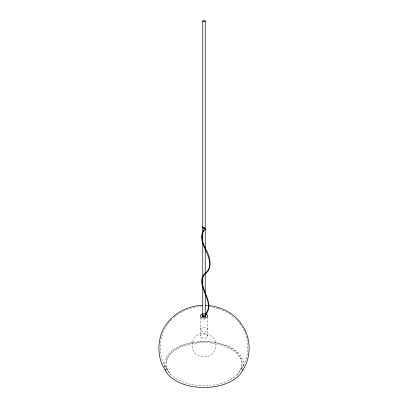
<?xml version="1.0" encoding="UTF-8"?>
<svg xmlns="http://www.w3.org/2000/svg" width="408" height="408" viewBox="0 0 408 408"><rect width="100%" height="100%" fill="white"/><g stroke="black" fill="none" stroke-linecap="round" stroke-linejoin="round"><path stroke-width="0.31" stroke-dasharray="2.04 1.53" d="M169.616 321.81C158.355 334.84 156.891 355.71 167.27 369.628L165.969 363.946L167.285 358.474L167.127 358.841L170.794 353.639L176.888 349.054C193.555 340.471 214.445 340.471 231.112 349.054L237.206 353.639L240.873 358.841L240.715 358.474L242.031 363.946L240.73 369.628C252.042 354.501 249.171 331.413 235.482 318.663M237.007 374.748L243.556 365.599M170.325 320.826L172.518 318.663M173.834 317.368L179.367 313.201M179.877 312.931L182.417 311.585M182.927 311.319L189.098 308.581L196.289 306.862L201.032 306.505M209.34 306.683L211.711 306.862L218.3 308.438M218.902 308.581L225.073 311.319M225.583 311.585L228.633 313.201L234.166 317.368M164.444 365.599L170.993 374.748M207.728 316.934L207.728 336.105M200.272 317.562L200.272 336.105M205.867 318.801A3.728 2.152 0 0 1 202.133 318.801M201.363 318.459A3.728 2.152 0 0 1 200.772 318.01M164.465 367.465A39.877 23.021 0 0 1 204 341.44A39.877 23.021 0 0 1 243.535 367.465M203.036 313.783A3.728 2.152 0 0 1 204.964 313.783M192.515 342.751C188.72 357.785 212.716 362.921 215.485 347.779C219.28 332.744 195.284 327.609 192.515 342.751M184.946 382.801A38.112 22.001 0 0 0 242.112 363.747A38.112 22.001 0 0 0 184.946 344.689A38.112 22.001 0 0 0 184.946 382.801M201.363 331.01A3.728 2.152 0 0 0 207.601 330.046A3.728 2.152 0 0 0 203.036 327.41A3.728 2.152 0 0 0 201.363 331.01M201.363 337.63A3.728 2.152 0 0 0 207.601 336.666A3.728 2.152 0 0 0 203.036 334.03A3.728 2.152 0 0 0 201.363 337.63"/><path stroke-width="0.61" d="M205.209 228.852L205.729 228.873L205.346 229.092L202.2 227.343M242.515 370.418C251.404 357.367 251.246 338.824 242.459 325.752C234.707 313.079 219.897 305.607 205.214 305.413M205.698 313.864C216.199 300.864 191.699 282.968 206.616 272.1M206.157 314.053C215.761 301.16 195.988 286.365 204.617 274.186M204.602 229.832C199.512 235.712 203.383 245.177 207.004 251.257C210.36 258.198 212.655 269.545 204.566 274.222M206.56 272.141C218.005 258.973 194.004 242.995 204.286 229.49M202.756 316.241C202.669 317.822 203.684 314.043 204.694 314.905M202.786 305.413C185.987 305.434 169.958 315.491 162.568 330.577C157.162 343.322 157.483 358.851 165.485 370.418M202.567 227.185L205.596 228.679M202.19 227.404L205.234 228.959M202.506 227.164L205.52 228.674M202.439 227.159L205.438 228.679M202.225 227.287L205.219 228.806M202.378 227.169L205.362 228.699M202.261 227.236L205.25 228.766L202.317 227.195M205.244 21.119A1.244 0.719 0 0 1 203.378 21.736A1.244 0.719 0 0 1 203.378 20.497A1.244 0.719 0 0 1 205.244 21.119L205.244 315.858M202.756 21.119L202.756 231.831M202.756 233.101L202.756 240.74M202.756 242.653L202.756 276.389M202.756 277.664L202.756 284.667M202.756 286.579L202.756 315.858M243 369.255A39.877 23.021 0 0 1 204 387.483A39.877 23.021 0 0 1 165 369.255M205.076 315.501A1.244 0.719 0 0 1 204 316.577A1.244 0.719 0 0 1 202.924 315.501M204.964 313.783A3.728 2.152 0 0 1 207.055 317.093A3.728 2.152 0 0 1 200.945 317.093A3.728 2.152 0 0 1 203.036 313.783M204.969 314.894A1.933 1.117 0 0 1 205.484 316.577A1.933 1.117 0 0 1 202.516 316.577A1.933 1.117 0 0 1 203.031 314.894"/></g></svg>
